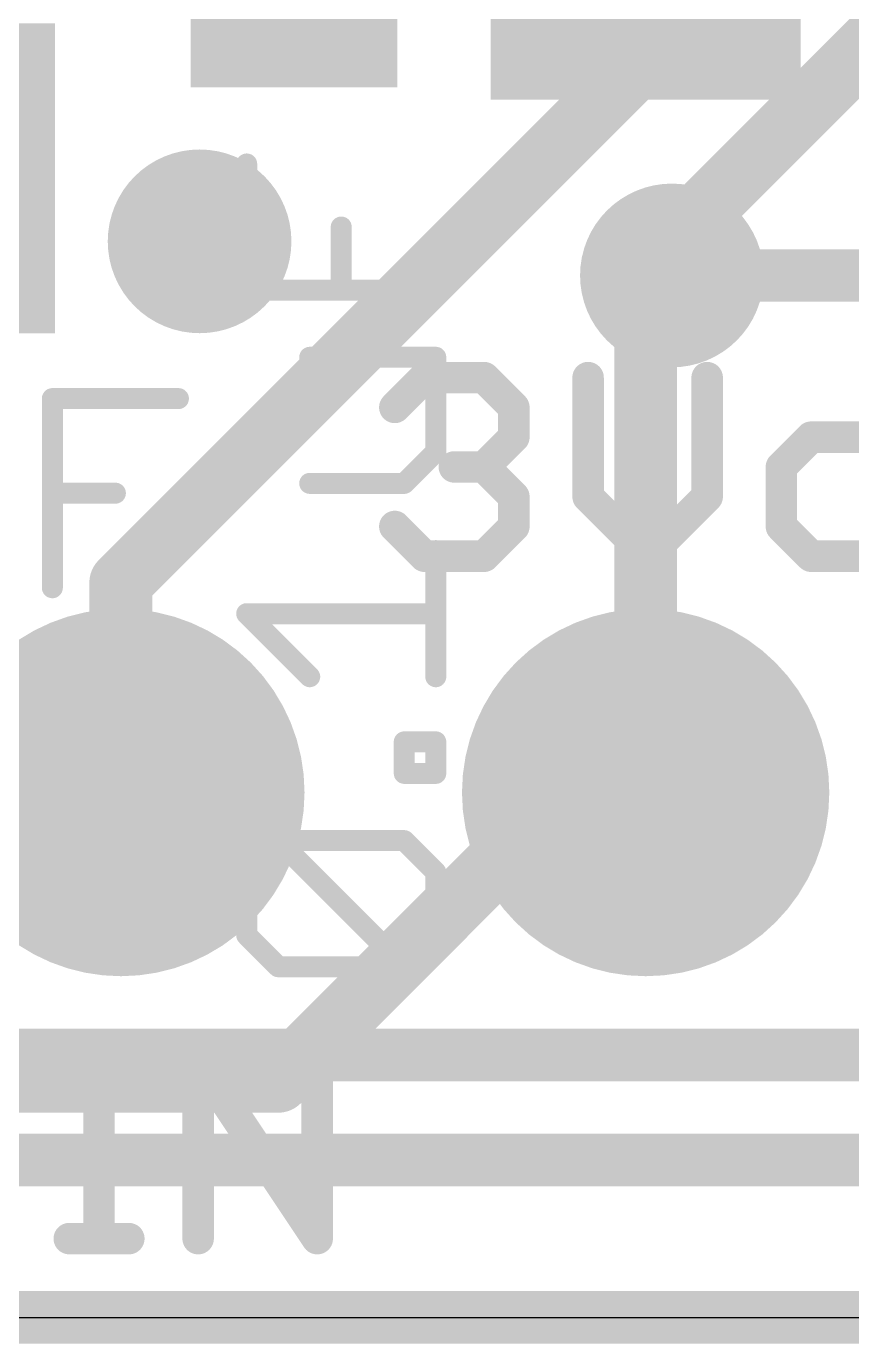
# Model space of a CAD drawing. Extents: x -0.1 to 35.7, y -1.6 to 50.9.
# Drawn here: x 9.7 to 13.7, y -0.13 to 6.25 of the extents above; entities that cross this region are included whole.
import ezdxf

# ---------------------------------------------------------------- set-up
doc = ezdxf.new("R2010")
doc.units = 0
for name, color, linetype in [('1', 12, 'CONTINUOUS'), ('16', 5, 'CONTINUOUS'), ('17', 110, 'CONTINUOUS'), ('18', 110, 'CONTINUOUS'), ('20', 53, 'CONTINUOUS'), ('21', 40, 'CONTINUOUS'), ('27', 4, 'CONTINUOUS')]:
    doc.layers.add(name, color=color, linetype=linetype)

# ---------------------------------------------------------------- blocks, each defined once
blk = doc.blocks.new('RECT')
blk.add_solid([(-0.5, -0.5), (0.5, -0.5), (-0.5, 0.5), (0.5, 0.5)])
blk = doc.blocks.new('ROUNDP')
at = {"const_width": 0.5}
blk.add_lwpolyline([(0, -0.25, 1), (0, 0.25, 1), (0, -0.25)], format="xyb", dxfattribs=at)
blk = doc.blocks.new('ROUNDV')
at = {"const_width": 0.5}
blk.add_lwpolyline([(0, -0.25, 1), (0, 0.25, 1), (0, -0.25)], format="xyb", dxfattribs=at)

msp = doc.modelspace()

# ---------------------------------------------------------------- linework, layer by layer
at = {"layer": '1'}
for points, const_width in [([(14.2249, 5.0419), (12.827, 5.0419)], 0.254), ([(9.144, 2.54), (10.16, 2.54)], 0.3048), ([(7.874, 1.27), (17.272, 1.27)], 0.254), ([(7.62, 0.762), (18.542, 0.762)], 0.254), ([(35.56, 0), (0, 0)], 0.254)]:
    msp.add_lwpolyline(points, dxfattribs=dict(at, const_width=const_width))
for points, const_width in [([(12.827, 5.1054, 1), (12.827, 4.9784)], 0.127), ([(10.16, 2.4638, 1), (10.16, 2.6162)], 0.1524)]:
    msp.add_lwpolyline(points, format="xyb", dxfattribs=dict(at, const_width=const_width))
at = {"layer": '16'}
for points, const_width in [([(13.589, 6.985), (10.16, 3.556)], 0.3048), ([(12.7635, 5.1435), (14.097, 6.477)], 0.3048), ([(12.7, 5.08), (12.7635, 5.1435)], 0.3048), ([(12.7, 2.54), (12.7, 5.08)], 0.3048), ([(12.827, 5.08), (12.7635, 5.1435)], 0.254), ([(12.827, 5.0419), (12.827, 5.08)], 0.254), ([(10.16, 3.556), (10.16, 2.54)], 0.3048), ([(12.319, 2.54), (10.922, 1.143)], 0.3048), ([(12.7, 2.54), (12.319, 2.54)], 0.3048), ([(8.382, 1.143), (10.922, 1.143)], 0.3048), ([(35.56, 0), (0, 0)], 0.254)]:
    msp.add_lwpolyline(points, dxfattribs=dict(at, const_width=const_width))
for points, const_width in [([(12.8174, 5.0896, 1), (12.7096, 5.1974)], 0.1524), ([(12.7762, 5.08, 1), (12.6238, 5.08)], 0.1524), ([(12.7096, 5.1974, 1), (12.8174, 5.0896)], 0.1524), ([(12.8084, 5.1884, 1), (12.7186, 5.0986)], 0.127), ([(12.6461, 5.1339, 1), (12.7539, 5.0261)], 0.1524), ([(12.8905, 5.08, 1), (12.7635, 5.08)], 0.127), ([(12.7821, 5.0351, 1), (12.8719, 5.1249)], 0.127), ([(12.7635, 5.0419, 1), (12.8905, 5.0419)], 0.127), ([(10.2362, 3.556, 1), (10.0838, 3.556)], 0.1524), ([(10.1061, 3.6099, 1), (10.2139, 3.5021)], 0.1524), ([(12.319, 2.6162, 1), (12.319, 2.4638)], 0.1524), ([(12.3729, 2.4861, 1), (12.2651, 2.5939)], 0.1524), ([(12.7, 2.4638, 1), (12.7, 2.6162)], 0.1524), ([(10.0838, 2.54, 1), (10.2362, 2.54)], 0.1524), ([(12.6238, 2.54, 1), (12.7762, 2.54)], 0.1524), ([(10.922, 1.0668, 1), (10.922, 1.2192)], 0.1524), ([(10.8681, 1.1969, 1), (10.9759, 1.0891)], 0.1524)]:
    msp.add_lwpolyline(points, format="xyb", dxfattribs=dict(at, const_width=const_width))
at = {"layer": '20'}
msp.add_line((2.54, 0), (33.02, 0), dxfattribs=at)
at = {"layer": '21', "const_width": 0.1524}
for points in [[(11.4859, 4.4035), (11.63, 4.5475)], [(11.63, 4.5475), (11.9181, 4.5475)], [(11.9181, 4.5475), (12.0621, 4.4035)], [(12.4214, 4.5475), (12.4214, 3.9713)], [(12.9977, 3.9713), (12.9977, 4.5475)], [(12.0621, 4.4035), (12.0621, 4.2594)], [(12.0621, 4.2594), (11.9181, 4.1154)], [(13.501, 4.2594), (13.357, 4.1154)], [(13.7891, 4.2594), (13.501, 4.2594)], [(11.9181, 4.1154), (11.774, 4.1154)], [(11.9181, 4.1154), (12.0621, 3.9713)], [(13.357, 4.1154), (13.357, 3.8273)], [(12.0621, 3.9713), (12.0621, 3.8273)], [(12.4214, 3.9713), (12.7096, 3.6832)], [(12.7096, 3.6832), (12.9977, 3.9713)], [(11.63, 3.6832), (11.4859, 3.8273)], [(12.0621, 3.8273), (11.9181, 3.6832)], [(13.357, 3.8273), (13.501, 3.6832)], [(11.9181, 3.6832), (11.63, 3.6832)], [(13.501, 3.6832), (13.7891, 3.6832)], [(9.9104, 1.2455), (10.1985, 1.2455)], [(10.0544, 0.3812), (10.0544, 1.2455)], [(10.534, 0.3812), (10.534, 1.2455)], [(10.534, 1.2455), (11.1103, 0.3812)], [(11.1103, 0.3812), (11.1103, 1.2455)], [(9.9104, 0.3812), (10.1985, 0.3812)]]:
    msp.add_lwpolyline(points, dxfattribs=at)
at = {"layer": '21', "const_width": 0.0762}
for points in [[(11.63, 4.5856, 1), (11.63, 4.5094)], [(11.6569, 4.5206, 1), (11.603, 4.5745)], [(11.945, 4.5745, 1), (11.8911, 4.5206)], [(11.9181, 4.5094, 1), (11.9181, 4.5856)], [(12.4595, 4.5475, 1), (12.3833, 4.5475)], [(13.0358, 4.5475, 1), (12.9596, 4.5475)], [(11.459, 4.4304, 1), (11.5129, 4.3765)], [(12.1002, 4.4035, 1), (12.024, 4.4035)], [(12.0352, 4.3765, 1), (12.0891, 4.4304)], [(12.0891, 4.2325, 1), (12.0352, 4.2864)], [(13.501, 4.2975, 1), (13.501, 4.2213)], [(13.528, 4.2325, 1), (13.4741, 4.2864)], [(12.024, 4.2594, 1), (12.1002, 4.2594)], [(11.774, 4.1535, 1), (11.774, 4.0773)], [(11.945, 4.1423, 1), (11.8911, 4.0884)], [(11.8911, 4.1423, 1), (11.945, 4.0884)], [(11.9181, 4.0773, 1), (11.9181, 4.1535)], [(13.33, 4.1423, 1), (13.3839, 4.0884)], [(13.3951, 4.1154, 1), (13.3189, 4.1154)], [(12.1002, 3.9713, 1), (12.024, 3.9713)], [(12.0352, 3.9444, 1), (12.0891, 3.9983)], [(12.4484, 3.9983, 1), (12.3945, 3.9444)], [(13.0246, 3.9444, 1), (12.9707, 3.9983)], [(12.3833, 3.9713, 1), (12.4595, 3.9713)], [(12.9596, 3.9713, 1), (13.0358, 3.9713)], [(11.5129, 3.8542, 1), (11.459, 3.8003)], [(12.0891, 3.8003, 1), (12.0352, 3.8542)], [(13.3839, 3.8542, 1), (13.33, 3.8003)], [(12.024, 3.8273, 1), (12.1002, 3.8273)], [(13.3189, 3.8273, 1), (13.3951, 3.8273)], [(11.63, 3.7213, 1), (11.63, 3.6451)], [(11.603, 3.6563, 1), (11.6569, 3.7101)], [(11.8911, 3.7101, 1), (11.945, 3.6563)], [(11.9181, 3.6451, 1), (11.9181, 3.7213)], [(12.6826, 3.7101, 1), (12.7365, 3.6563)], [(12.6826, 3.6563, 1), (12.7365, 3.7101)], [(13.501, 3.7213, 1), (13.501, 3.6451)], [(13.4741, 3.6563, 1), (13.528, 3.7101)], [(9.9104, 1.2836, 1), (9.9104, 1.2074)], [(10.0925, 1.2455, 1), (10.0163, 1.2455)], [(10.1985, 1.2074, 1), (10.1985, 1.2836)], [(10.5657, 1.2667, 1), (10.5023, 1.2244)], [(10.5721, 1.2455, 1), (10.4959, 1.2455)], [(11.1484, 1.2455, 1), (11.0722, 1.2455)], [(9.9104, 0.4193, 1), (9.9104, 0.3431)], [(10.1985, 0.3431, 1), (10.1985, 0.4193)], [(10.0163, 0.3812, 1), (10.0925, 0.3812)], [(10.4959, 0.3812, 1), (10.5721, 0.3812)], [(11.0722, 0.3812, 1), (11.1484, 0.3812)], [(11.0786, 0.3601, 1), (11.142, 0.4023)]]:
    msp.add_lwpolyline(points, format="xyb", dxfattribs=at)
at = {"layer": '27', "const_width": 0.1016}
for points in [[(10.769, 4.9713), (10.769, 5.5814)], [(11.2266, 4.9713), (11.2266, 5.2763)], [(11.6842, 4.9713), (10.769, 4.9713)], [(11.6842, 4.6459), (11.0741, 4.6459)], [(11.6842, 4.1883), (11.6842, 4.6459)], [(9.8284, 3.5308), (9.8284, 4.446)], [(9.8284, 4.446), (10.4385, 4.446)], [(11.5317, 4.0358), (11.6842, 4.1883)], [(11.0741, 4.0358), (11.5317, 4.0358)], [(9.8284, 3.9884), (10.1334, 3.9884)], [(11.6842, 3.1002), (11.6842, 3.7104)], [(11.0741, 3.1002), (10.769, 3.4053)], [(10.769, 3.4053), (11.6842, 3.4053)], [(11.5317, 2.6325), (11.5317, 2.785)], [(11.5317, 2.785), (11.6842, 2.785)], [(11.6842, 2.785), (11.6842, 2.6325)], [(11.6842, 2.6325), (11.5317, 2.6325)], [(10.769, 2.1546), (10.9215, 2.3071)], [(10.9215, 2.3071), (11.5317, 2.3071)], [(11.5317, 1.697), (10.9215, 2.3071)], [(11.5317, 2.3071), (11.6842, 2.1546)], [(10.769, 1.8495), (10.769, 2.1546)], [(11.6842, 2.1546), (11.6842, 1.8495)], [(10.9215, 1.697), (10.769, 1.8495)], [(11.6842, 1.8495), (11.5317, 1.697)], [(11.5317, 1.697), (10.9215, 1.697)]]:
    msp.add_lwpolyline(points, dxfattribs=at)
at = {"layer": '27', "const_width": 0.0508}
for points in [[(10.7944, 5.5814, 1), (10.7436, 5.5814)], [(11.252, 5.2763, 1), (11.2012, 5.2763)], [(10.769, 4.9967, 1), (10.769, 4.9459)], [(10.7436, 4.9713, 1), (10.7944, 4.9713)], [(11.2012, 4.9713, 1), (11.252, 4.9713)], [(11.6842, 4.9459, 1), (11.6842, 4.9967)], [(11.0741, 4.6713, 1), (11.0741, 4.6205)], [(11.7096, 4.6459, 1), (11.6588, 4.6459)], [(11.6842, 4.6205, 1), (11.6842, 4.6713)], [(9.8538, 4.446, 1), (9.803, 4.446)], [(9.8284, 4.4714, 1), (9.8284, 4.4206)], [(10.4385, 4.4206, 1), (10.4385, 4.4714)], [(11.6588, 4.1883, 1), (11.7096, 4.1883)], [(11.7022, 4.1703, 1), (11.6662, 4.2062)], [(11.0741, 4.0612, 1), (11.0741, 4.0104)], [(11.5317, 4.0104, 1), (11.5317, 4.0612)], [(9.8284, 4.0138, 1), (9.8284, 3.963)], [(10.1334, 3.963, 1), (10.1334, 4.0138)], [(11.5137, 4.0537, 1), (11.5496, 4.0178)], [(11.7096, 3.7104, 1), (11.6588, 3.7104)], [(9.803, 3.5308, 1), (9.8538, 3.5308)], [(10.787, 3.4233, 1), (10.7511, 3.3873)], [(10.769, 3.4307, 1), (10.769, 3.3799)], [(11.6842, 3.3799, 1), (11.6842, 3.4307)], [(11.0561, 3.0823, 1), (11.092, 3.1182)], [(11.6588, 3.1002, 1), (11.7096, 3.1002)], [(11.5571, 2.785, 1), (11.5063, 2.785)], [(11.5317, 2.8104, 1), (11.5317, 2.7596)], [(11.7096, 2.785, 1), (11.6588, 2.785)], [(11.6842, 2.7596, 1), (11.6842, 2.8104)], [(11.5317, 2.6579, 1), (11.5317, 2.6071)], [(11.6842, 2.6071, 1), (11.6842, 2.6579)], [(11.5063, 2.6325, 1), (11.5571, 2.6325)], [(11.6588, 2.6325, 1), (11.7096, 2.6325)], [(10.9215, 2.3325, 1), (10.9215, 2.2817)], [(10.9395, 2.325, 1), (10.9036, 2.2891)], [(10.9395, 2.2891, 1), (10.9036, 2.325)], [(11.5496, 2.325, 1), (11.5137, 2.2891)], [(11.5317, 2.2817, 1), (11.5317, 2.3325)], [(10.7944, 2.1546, 1), (10.7436, 2.1546)], [(10.7511, 2.1725, 1), (10.787, 2.1366)], [(11.7096, 2.1546, 1), (11.6588, 2.1546)], [(11.6662, 2.1366, 1), (11.7022, 2.1725)], [(10.787, 1.8675, 1), (10.7511, 1.8315)], [(10.7436, 1.8495, 1), (10.7944, 1.8495)], [(11.6588, 1.8495, 1), (11.7096, 1.8495)], [(11.7022, 1.8315, 1), (11.6662, 1.8675)], [(10.9215, 1.7224, 1), (10.9215, 1.6716)], [(10.9036, 1.679, 1), (10.9395, 1.7149)], [(11.5137, 1.7149, 1), (11.5496, 1.679)], [(11.5137, 1.679, 1), (11.5496, 1.7149)], [(11.5317, 1.6716, 1), (11.5317, 1.7224)]]:
    msp.add_lwpolyline(points, format="xyb", dxfattribs=at)

# ---------------------------------------------------------------- block references
at = {"layer": '1', "xscale": 1.3, "yscale": 1.5, "rotation": 270}
msp.add_blockref('RECT', (12.7, 6.543), dxfattribs=at)
at = {"layer": '1', "xscale": 1.1, "rotation": 270}
msp.add_blockref('RECT', (10.998, 6.502), dxfattribs=at)
at = {"layer": '1', "xscale": 1.3, "yscale": 1.5}
msp.add_blockref('RECT', (9.191, 5.512), dxfattribs=at)
at = {"layer": '17', "xscale": 1.778, "yscale": 1.778, "rotation": 90}
for p in [(10.16, 2.54), (10.16, 2.54), (12.7, 2.54), (12.7, 2.54)]:
    msp.add_blockref('ROUNDP', p, dxfattribs=at)
at = {"layer": '18', "xscale": 0.889, "yscale": 0.889}
for p in [(10.541, 5.207), (10.541, 5.207), (12.827, 5.0419), (12.827, 5.0419)]:
    msp.add_blockref('ROUNDV', p, dxfattribs=at)

doc.saveas('drawing.dxf')
